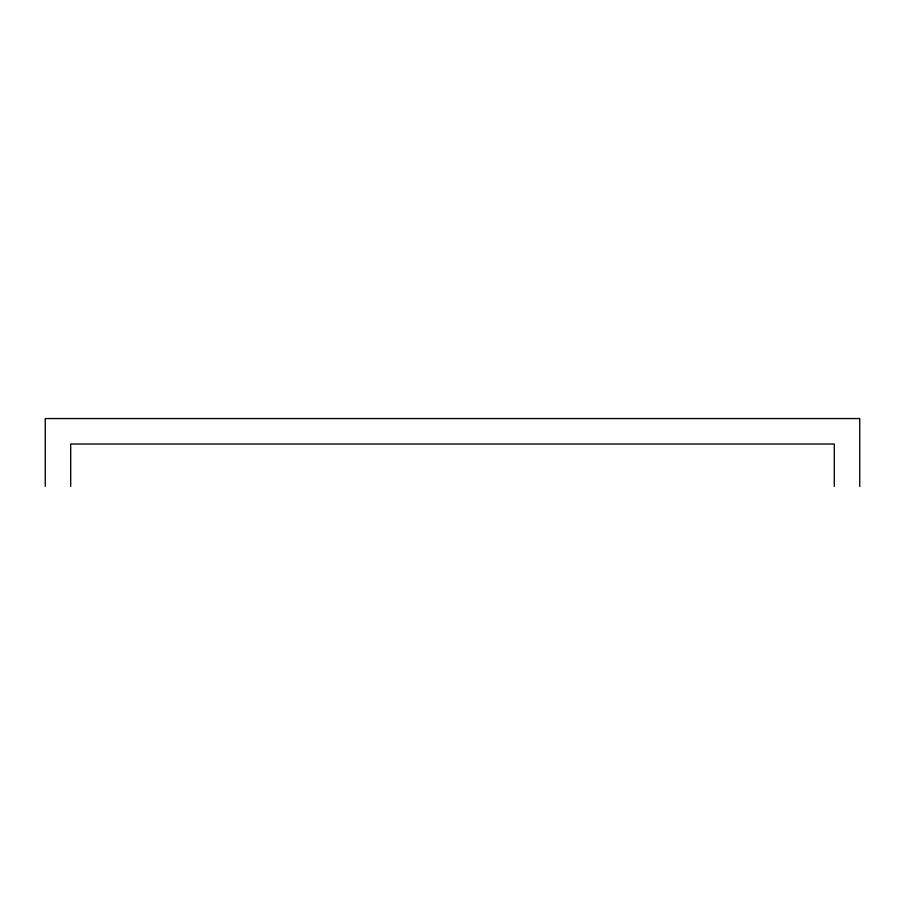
<?xml version="1.0" encoding="UTF-8"?>
<svg xmlns="http://www.w3.org/2000/svg" width="905" height="905" viewBox="0 0 905 905"><rect width="100%" height="100%" fill="white"/><g stroke="black" fill="none" stroke-linecap="round" stroke-linejoin="round"><path stroke-width="1.36" d="M859.75 486.438L859.75 418.563L45.25 418.563L45.25 486.438M834.297 486.438L834.297 444.016L70.703 444.016L70.703 486.438"/></g></svg>
